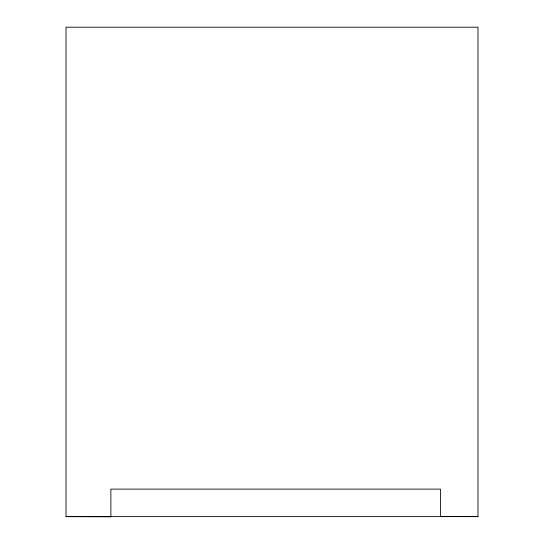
<?xml version="1.0" encoding="UTF-8"?>
<svg xmlns="http://www.w3.org/2000/svg" width="544" height="544" viewBox="0 0 544 544"><rect width="100%" height="100%" fill="white"/><g stroke="black" fill="none" stroke-linecap="round" stroke-linejoin="round"><path stroke-width="0.82" d="M66.014 516.616L477.986 516.616L477.986 27.2L66.014 27.2L66.014 516.616L110.888 516.8L110.888 489.117L440.463 489.117L440.463 516.555L477.986 516.616"/></g></svg>
